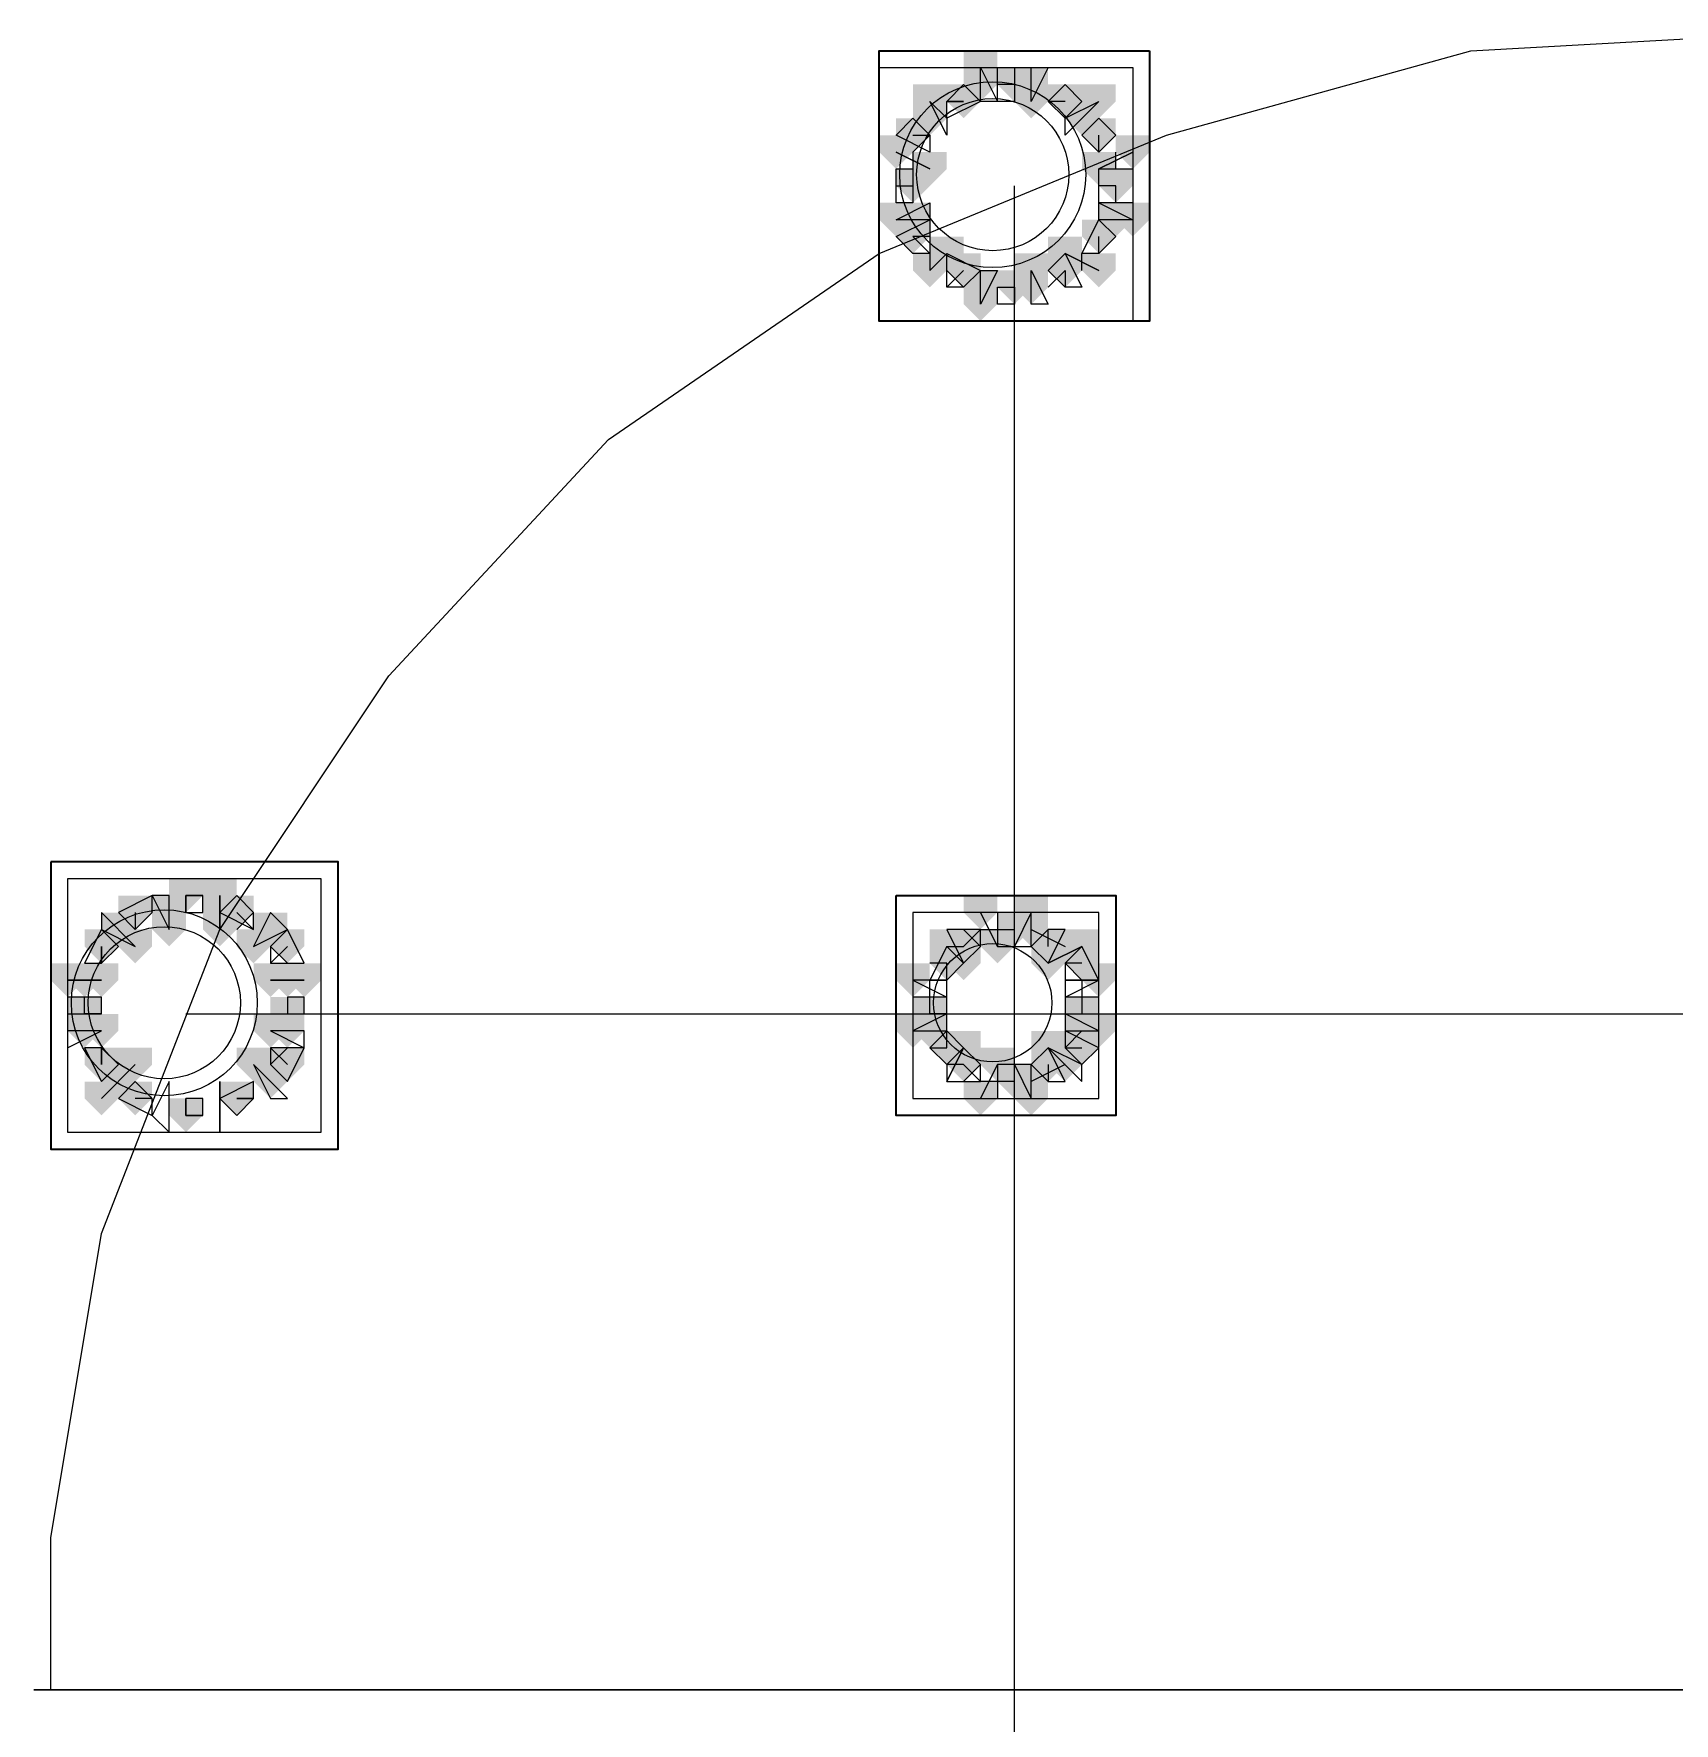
# Model space of a CAD drawing. Header units: millimetres. Extents: x 2315 to 4619, y 1334 to 1897.
# Drawn here: x 3452.01 to 3457.94, y 1554.59 to 1560.69 of the extents above; entities that cross this region are included whole.
import ezdxf

# ---------------------------------------------------------------- set-up
doc = ezdxf.new("R2010")
doc.units = ezdxf.units.MM
for name, color, linetype, true_color in [('PDF_10', 7, 'Continuous', 0x00b85c), ('PDF_AXIS', 7, 'Continuous', 0x00b85c), ('PDF_柱构件', 7, 'Continuous', 0x00b85c), ('PDF_转运站初步方案', 7, 'Continuous', 0x00b85c)]:
    doc.layers.add(name, color=color, linetype=linetype, true_color=true_color)
doc.layers.add('PDF_中心线层', color=1, linetype='Continuous')
doc.layers.add('PDF_粗实线层', color=7, linetype='Continuous')

msp = doc.modelspace()

# ---------------------------------------------------------------- hatches: boundary and pattern name
at = {"layer": 'PDF_10', "transparency": 33554559}
for points in [[(3455.552, 1560.5703), (3455.4909, 1560.5703), (3455.4909, 1560.5093), (3455.552, 1560.4482), (3455.6131, 1560.5093), (3455.6131, 1560.5703)], [(3455.552, 1560.5703), (3455.4909, 1560.5703), (3455.4909, 1560.5093), (3455.552, 1560.4482), (3455.6131, 1560.5093), (3455.6131, 1560.5703)], [(3455.552, 1560.5703), (3455.4909, 1560.5703), (3455.4909, 1560.5093), (3455.552, 1560.4482), (3455.6131, 1560.5093), (3455.6131, 1560.5703)], [(3455.3687, 1560.5093), (3455.3077, 1560.5093), (3455.3077, 1560.4482), (3455.3687, 1560.3871), (3455.4298, 1560.4482), (3455.4298, 1560.5093)], [(3455.3687, 1560.5093), (3455.3077, 1560.5093), (3455.3077, 1560.4482), (3455.3687, 1560.3871), (3455.4298, 1560.4482), (3455.4298, 1560.5093)], [(3455.7352, 1560.5093), (3455.6741, 1560.5093), (3455.6741, 1560.4482), (3455.7352, 1560.3871), (3455.7963, 1560.4482), (3455.7963, 1560.5093)], [(3455.7352, 1560.5093), (3455.6741, 1560.5093), (3455.6741, 1560.4482), (3455.7352, 1560.3871), (3455.7963, 1560.4482), (3455.7963, 1560.5093)], [(3455.7352, 1560.5093), (3455.6741, 1560.5093), (3455.6741, 1560.4482), (3455.7352, 1560.3871), (3455.7963, 1560.4482), (3455.7963, 1560.5093)], [(3455.1855, 1560.3871), (3455.1244, 1560.3871), (3455.1244, 1560.326), (3455.1855, 1560.2649), (3455.2466, 1560.326), (3455.2466, 1560.3871)], [(3455.1855, 1560.3871), (3455.1244, 1560.3871), (3455.1244, 1560.326), (3455.1855, 1560.2649), (3455.2466, 1560.326), (3455.2466, 1560.3871)], [(3455.8574, 1560.3871), (3455.7963, 1560.3871), (3455.7963, 1560.326), (3455.8574, 1560.2649), (3455.9185, 1560.326), (3455.9185, 1560.3871)], [(3455.8574, 1560.3871), (3455.7963, 1560.3871), (3455.7963, 1560.326), (3455.8574, 1560.2649), (3455.9185, 1560.326), (3455.9185, 1560.3871)], [(3455.8574, 1560.3871), (3455.7963, 1560.3871), (3455.7963, 1560.326), (3455.8574, 1560.2649), (3455.9185, 1560.326), (3455.9185, 1560.3871)], [(3455.1855, 1560.2039), (3455.1244, 1560.2039), (3455.1244, 1560.1428), (3455.1855, 1560.0817), (3455.2466, 1560.1428), (3455.2466, 1560.2039)], [(3455.1855, 1560.2039), (3455.1244, 1560.2039), (3455.1244, 1560.1428), (3455.1855, 1560.0817), (3455.2466, 1560.1428), (3455.2466, 1560.2039)], [(3455.9185, 1560.2039), (3455.8574, 1560.2039), (3455.8574, 1560.1428), (3455.9185, 1560.0817), (3455.9796, 1560.1428), (3455.9796, 1560.2039)], [(3455.9185, 1560.2039), (3455.8574, 1560.2039), (3455.8574, 1560.1428), (3455.9185, 1560.0817), (3455.9796, 1560.1428), (3455.9796, 1560.2039)], [(3455.1855, 1560.0206), (3455.1244, 1560.0206), (3455.1244, 1559.9595), (3455.1855, 1559.8985), (3455.2466, 1559.9595), (3455.2466, 1560.0206)], [(3455.1855, 1560.0206), (3455.1244, 1560.0206), (3455.1244, 1559.9595), (3455.1855, 1559.8985), (3455.2466, 1559.9595), (3455.2466, 1560.0206)], [(3455.8574, 1560.0206), (3455.7963, 1560.0206), (3455.7963, 1559.9595), (3455.8574, 1559.8985), (3455.9185, 1559.9595), (3455.9185, 1560.0206)], [(3455.8574, 1560.0206), (3455.7963, 1560.0206), (3455.7963, 1559.9595), (3455.8574, 1559.8985), (3455.9185, 1559.9595), (3455.9185, 1560.0206)], [(3455.8574, 1560.0206), (3455.7963, 1560.0206), (3455.7963, 1559.9595), (3455.8574, 1559.8985), (3455.9185, 1559.9595), (3455.9185, 1560.0206)], [(3455.3687, 1559.8985), (3455.3077, 1559.8985), (3455.3077, 1559.8374), (3455.3687, 1559.7763), (3455.4298, 1559.8374), (3455.4298, 1559.8985)], [(3455.3687, 1559.8985), (3455.3077, 1559.8985), (3455.3077, 1559.8374), (3455.3687, 1559.7763), (3455.4298, 1559.8374), (3455.4298, 1559.8985)], [(3455.7352, 1559.8985), (3455.6741, 1559.8985), (3455.6741, 1559.8374), (3455.7352, 1559.7763), (3455.7963, 1559.8374), (3455.7963, 1559.8985)], [(3455.7352, 1559.8985), (3455.6741, 1559.8985), (3455.6741, 1559.8374), (3455.7352, 1559.7763), (3455.7963, 1559.8374), (3455.7963, 1559.8985)], [(3455.552, 1559.8374), (3455.4909, 1559.8374), (3455.4909, 1559.7763), (3455.552, 1559.7152), (3455.6131, 1559.7763), (3455.6131, 1559.8374)], [(3455.552, 1559.8374), (3455.4909, 1559.8374), (3455.4909, 1559.7763), (3455.552, 1559.7152), (3455.6131, 1559.7763), (3455.6131, 1559.8374)], [(3452.559, 1557.6385), (3452.4979, 1557.6385), (3452.4979, 1557.5774), (3452.559, 1557.5163), (3452.6201, 1557.5774), (3452.6201, 1557.6385)], [(3452.559, 1557.6385), (3452.4979, 1557.6385), (3452.4979, 1557.5774), (3452.559, 1557.5163), (3452.6201, 1557.5774), (3452.6201, 1557.6385)], [(3452.3758, 1557.5774), (3452.3147, 1557.5774), (3452.3147, 1557.5163), (3452.3758, 1557.4552), (3452.4368, 1557.5163), (3452.4368, 1557.5774)], [(3452.3758, 1557.5774), (3452.3147, 1557.5774), (3452.3147, 1557.5163), (3452.3758, 1557.4552), (3452.4368, 1557.5163), (3452.4368, 1557.5774)], [(3452.7423, 1557.5774), (3452.6812, 1557.5774), (3452.6812, 1557.5163), (3452.7423, 1557.4552), (3452.8033, 1557.5163), (3452.8033, 1557.5774)], [(3452.7423, 1557.5774), (3452.6812, 1557.5774), (3452.6812, 1557.5163), (3452.7423, 1557.4552), (3452.8033, 1557.5163), (3452.8033, 1557.5774)], [(3455.552, 1557.5163), (3455.4909, 1557.5163), (3455.4909, 1557.4552), (3455.552, 1557.3941), (3455.6131, 1557.4552), (3455.6131, 1557.5163)], [(3455.552, 1557.5163), (3455.4909, 1557.5163), (3455.4909, 1557.4552), (3455.552, 1557.3941), (3455.6131, 1557.4552), (3455.6131, 1557.5163)], [(3455.552, 1557.5163), (3455.4909, 1557.5163), (3455.4909, 1557.4552), (3455.552, 1557.3941), (3455.6131, 1557.4552), (3455.6131, 1557.5163)], [(3452.2536, 1557.4552), (3452.1925, 1557.4552), (3452.1925, 1557.3941), (3452.2536, 1557.333), (3452.3147, 1557.3941), (3452.3147, 1557.4552)], [(3452.2536, 1557.4552), (3452.1925, 1557.4552), (3452.1925, 1557.3941), (3452.2536, 1557.333), (3452.3147, 1557.3941), (3452.3147, 1557.4552)], [(3452.9255, 1557.4552), (3452.8644, 1557.4552), (3452.8644, 1557.3941), (3452.9255, 1557.333), (3452.9866, 1557.3941), (3452.9866, 1557.4552)], [(3452.9255, 1557.4552), (3452.8644, 1557.4552), (3452.8644, 1557.3941), (3452.9255, 1557.333), (3452.9866, 1557.3941), (3452.9866, 1557.4552)], [(3455.3687, 1557.4552), (3455.3077, 1557.4552), (3455.3077, 1557.3941), (3455.3687, 1557.333), (3455.4298, 1557.3941), (3455.4298, 1557.4552)], [(3455.3687, 1557.4552), (3455.3077, 1557.4552), (3455.3077, 1557.3941), (3455.3687, 1557.333), (3455.4298, 1557.3941), (3455.4298, 1557.4552)], [(3455.6741, 1557.4552), (3455.6131, 1557.4552), (3455.6131, 1557.3941), (3455.6741, 1557.333), (3455.7352, 1557.3941), (3455.7352, 1557.4552)], [(3455.6741, 1557.4552), (3455.6131, 1557.4552), (3455.6131, 1557.3941), (3455.6741, 1557.333), (3455.7352, 1557.3941), (3455.7352, 1557.4552)], [(3455.3077, 1557.3941), (3455.2466, 1557.3941), (3455.2466, 1557.333), (3455.3077, 1557.272), (3455.3687, 1557.333), (3455.3687, 1557.3941)], [(3455.3077, 1557.3941), (3455.2466, 1557.3941), (3455.2466, 1557.333), (3455.3077, 1557.272), (3455.3687, 1557.333), (3455.3687, 1557.3941)], [(3455.7963, 1557.3941), (3455.7352, 1557.3941), (3455.7352, 1557.333), (3455.7963, 1557.272), (3455.8574, 1557.333), (3455.8574, 1557.3941)], [(3455.7963, 1557.3941), (3455.7352, 1557.3941), (3455.7352, 1557.333), (3455.7963, 1557.272), (3455.8574, 1557.333), (3455.8574, 1557.3941)], [(3452.1925, 1557.2109), (3452.1314, 1557.2109), (3452.1314, 1557.1498), (3452.1925, 1557.0887), (3452.2536, 1557.1498), (3452.2536, 1557.2109)], [(3452.1925, 1557.2109), (3452.1314, 1557.2109), (3452.1314, 1557.1498), (3452.1925, 1557.0887), (3452.2536, 1557.1498), (3452.2536, 1557.2109)], [(3452.9255, 1557.2109), (3452.8644, 1557.2109), (3452.8644, 1557.1498), (3452.9255, 1557.0887), (3452.9866, 1557.1498), (3452.9866, 1557.2109)], [(3452.9255, 1557.2109), (3452.8644, 1557.2109), (3452.8644, 1557.1498), (3452.9255, 1557.0887), (3452.9866, 1557.1498), (3452.9866, 1557.2109)], [(3455.2466, 1557.2109), (3455.1855, 1557.2109), (3455.1855, 1557.1498), (3455.2466, 1557.0887), (3455.3077, 1557.1498), (3455.3077, 1557.2109)], [(3455.2466, 1557.2109), (3455.1855, 1557.2109), (3455.1855, 1557.1498), (3455.2466, 1557.0887), (3455.3077, 1557.1498), (3455.3077, 1557.2109)], [(3455.7963, 1557.2109), (3455.7352, 1557.2109), (3455.7352, 1557.1498), (3455.7963, 1557.0887), (3455.8574, 1557.1498), (3455.8574, 1557.2109)], [(3455.7963, 1557.2109), (3455.7352, 1557.2109), (3455.7352, 1557.1498), (3455.7963, 1557.0887), (3455.8574, 1557.1498), (3455.8574, 1557.2109)], [(3455.3077, 1557.0887), (3455.2466, 1557.0887), (3455.2466, 1557.0276), (3455.3077, 1556.9666), (3455.3687, 1557.0276), (3455.3687, 1557.0887)], [(3455.3077, 1557.0887), (3455.2466, 1557.0887), (3455.2466, 1557.0276), (3455.3077, 1556.9666), (3455.3687, 1557.0276), (3455.3687, 1557.0887)], [(3455.7963, 1557.0887), (3455.7352, 1557.0887), (3455.7352, 1557.0276), (3455.7963, 1556.9666), (3455.8574, 1557.0276), (3455.8574, 1557.0887)], [(3455.7963, 1557.0887), (3455.7352, 1557.0887), (3455.7352, 1557.0276), (3455.7963, 1556.9666), (3455.8574, 1557.0276), (3455.8574, 1557.0887)], [(3452.2536, 1557.0276), (3452.1925, 1557.0276), (3452.1925, 1556.9666), (3452.2536, 1556.9055), (3452.3147, 1556.9666), (3452.3147, 1557.0276)], [(3452.2536, 1557.0276), (3452.1925, 1557.0276), (3452.1925, 1556.9666), (3452.2536, 1556.9055), (3452.3147, 1556.9666), (3452.3147, 1557.0276)], [(3452.9255, 1557.0276), (3452.8644, 1557.0276), (3452.8644, 1556.9666), (3452.9255, 1556.9055), (3452.9866, 1556.9666), (3452.9866, 1557.0276)], [(3452.9255, 1557.0276), (3452.8644, 1557.0276), (3452.8644, 1556.9666), (3452.9255, 1556.9055), (3452.9866, 1556.9666), (3452.9866, 1557.0276)], [(3455.3687, 1557.0276), (3455.3077, 1557.0276), (3455.3077, 1556.9666), (3455.3687, 1556.9055), (3455.4298, 1556.9666), (3455.4298, 1557.0276)], [(3455.3687, 1557.0276), (3455.3077, 1557.0276), (3455.3077, 1556.9666), (3455.3687, 1556.9055), (3455.4298, 1556.9666), (3455.4298, 1557.0276)], [(3455.6741, 1557.0276), (3455.6131, 1557.0276), (3455.6131, 1556.9666), (3455.6741, 1556.9055), (3455.7352, 1556.9666), (3455.7352, 1557.0276)], [(3455.6741, 1557.0276), (3455.6131, 1557.0276), (3455.6131, 1556.9666), (3455.6741, 1556.9055), (3455.7352, 1556.9666), (3455.7352, 1557.0276)], [(3455.552, 1556.9666), (3455.4909, 1556.9666), (3455.4909, 1556.9055), (3455.552, 1556.8444), (3455.6131, 1556.9055), (3455.6131, 1556.9666)], [(3455.552, 1556.9666), (3455.4909, 1556.9666), (3455.4909, 1556.9055), (3455.552, 1556.8444), (3455.6131, 1556.9055), (3455.6131, 1556.9666)], [(3455.552, 1556.9666), (3455.4909, 1556.9666), (3455.4909, 1556.9055), (3455.552, 1556.8444), (3455.6131, 1556.9055), (3455.6131, 1556.9666)], [(3452.3758, 1556.9055), (3452.3147, 1556.9055), (3452.3147, 1556.8444), (3452.3758, 1556.7833), (3452.4368, 1556.8444), (3452.4368, 1556.9055)], [(3452.3758, 1556.9055), (3452.3147, 1556.9055), (3452.3147, 1556.8444), (3452.3758, 1556.7833), (3452.4368, 1556.8444), (3452.4368, 1556.9055)], [(3452.3758, 1556.9055), (3452.3147, 1556.9055), (3452.3147, 1556.8444), (3452.3758, 1556.7833), (3452.4368, 1556.8444), (3452.4368, 1556.9055)], [(3452.7423, 1556.9055), (3452.6812, 1556.9055), (3452.6812, 1556.8444), (3452.7423, 1556.7833), (3452.8033, 1556.8444), (3452.8033, 1556.9055)], [(3452.7423, 1556.9055), (3452.6812, 1556.9055), (3452.6812, 1556.8444), (3452.7423, 1556.7833), (3452.8033, 1556.8444), (3452.8033, 1556.9055)], [(3452.559, 1556.8444), (3452.4979, 1556.8444), (3452.4979, 1556.7833), (3452.559, 1556.7222), (3452.6201, 1556.7833), (3452.6201, 1556.8444)], [(3452.559, 1556.8444), (3452.4979, 1556.8444), (3452.4979, 1556.7833), (3452.559, 1556.7222), (3452.6201, 1556.7833), (3452.6201, 1556.8444)]]:
    msp.add_hatch(color=256, dxfattribs=at).paths.add_polyline_path(points)
at = {"layer": 'PDF_柱构件', "transparency": 33554559}
for points in [[(3455.4298, 1560.6314), (3455.3687, 1560.6314), (3455.3687, 1560.5703), (3455.4298, 1560.5093), (3455.4909, 1560.5703), (3455.4909, 1560.6314)], [(3455.4298, 1560.5703), (3455.3687, 1560.5703), (3455.3687, 1560.5093), (3455.4298, 1560.4482), (3455.4909, 1560.5093), (3455.4909, 1560.5703)], [(3455.6131, 1560.5703), (3455.552, 1560.5703), (3455.552, 1560.5093), (3455.6131, 1560.4482), (3455.6741, 1560.5093), (3455.6741, 1560.5703)], [(3455.2466, 1560.5093), (3455.1855, 1560.5093), (3455.1855, 1560.4482), (3455.2466, 1560.3871), (3455.3077, 1560.4482), (3455.3077, 1560.5093)], [(3455.6131, 1560.5093), (3455.552, 1560.5093), (3455.552, 1560.4482), (3455.6131, 1560.3871), (3455.6741, 1560.4482), (3455.6741, 1560.5093)], [(3455.8574, 1560.5093), (3455.7963, 1560.5093), (3455.7963, 1560.4482), (3455.8574, 1560.3871), (3455.9185, 1560.4482), (3455.9185, 1560.5093)], [(3455.2466, 1560.4482), (3455.1855, 1560.4482), (3455.1855, 1560.3871), (3455.2466, 1560.326), (3455.3077, 1560.3871), (3455.3077, 1560.4482)], [(3455.7963, 1560.4482), (3455.7352, 1560.4482), (3455.7352, 1560.3871), (3455.7963, 1560.326), (3455.8574, 1560.3871), (3455.8574, 1560.4482)], [(3455.1244, 1560.326), (3455.0633, 1560.326), (3455.0633, 1560.2649), (3455.1244, 1560.2039), (3455.1855, 1560.2649), (3455.1855, 1560.326)], [(3455.9796, 1560.326), (3455.9185, 1560.326), (3455.9185, 1560.2649), (3455.9796, 1560.2039), (3456.0406, 1560.2649), (3456.0406, 1560.326)], [(3455.2466, 1560.2649), (3455.1855, 1560.2649), (3455.1855, 1560.2039), (3455.2466, 1560.1428), (3455.3077, 1560.2039), (3455.3077, 1560.2649)], [(3455.8574, 1560.2649), (3455.7963, 1560.2649), (3455.7963, 1560.2039), (3455.8574, 1560.1428), (3455.9185, 1560.2039), (3455.9185, 1560.2649)], [(3455.1244, 1560.0817), (3455.0633, 1560.0817), (3455.0633, 1560.0206), (3455.1244, 1559.9595), (3455.1855, 1560.0206), (3455.1855, 1560.0817)], [(3455.1855, 1560.0817), (3455.1244, 1560.0817), (3455.1244, 1560.0206), (3455.1855, 1559.9595), (3455.2466, 1560.0206), (3455.2466, 1560.0817)], [(3455.9185, 1560.0817), (3455.8574, 1560.0817), (3455.8574, 1560.0206), (3455.9185, 1559.9595), (3455.9796, 1560.0206), (3455.9796, 1560.0817)], [(3455.9796, 1560.0817), (3455.9185, 1560.0817), (3455.9185, 1560.0206), (3455.9796, 1559.9595), (3456.0406, 1560.0206), (3456.0406, 1560.0817)], [(3455.3077, 1559.9595), (3455.2466, 1559.9595), (3455.2466, 1559.8985), (3455.3077, 1559.8374), (3455.3687, 1559.8985), (3455.3687, 1559.9595)], [(3455.7352, 1559.9595), (3455.6741, 1559.9595), (3455.6741, 1559.8985), (3455.7352, 1559.8374), (3455.7963, 1559.8985), (3455.7963, 1559.9595)], [(3455.2466, 1559.8985), (3455.1855, 1559.8985), (3455.1855, 1559.8374), (3455.2466, 1559.7763), (3455.3077, 1559.8374), (3455.3077, 1559.8985)], [(3455.6131, 1559.8985), (3455.552, 1559.8985), (3455.552, 1559.8374), (3455.6131, 1559.7763), (3455.6741, 1559.8374), (3455.6741, 1559.8985)], [(3455.8574, 1559.8985), (3455.7963, 1559.8985), (3455.7963, 1559.8374), (3455.8574, 1559.7763), (3455.9185, 1559.8374), (3455.9185, 1559.8985)], [(3455.4298, 1559.8374), (3455.3687, 1559.8374), (3455.3687, 1559.7763), (3455.4298, 1559.7152), (3455.4909, 1559.7763), (3455.4909, 1559.8374)], [(3455.6131, 1559.8374), (3455.552, 1559.8374), (3455.552, 1559.7763), (3455.6131, 1559.7152), (3455.6741, 1559.7763), (3455.6741, 1559.8374)], [(3455.4298, 1559.7763), (3455.3687, 1559.7763), (3455.3687, 1559.7152), (3455.4298, 1559.6541), (3455.4909, 1559.7152), (3455.4909, 1559.7763)], [(3452.6812, 1557.6385), (3452.6201, 1557.6385), (3452.6201, 1557.5774), (3452.6812, 1557.5163), (3452.7423, 1557.5774), (3452.7423, 1557.6385)], [(3452.4979, 1557.5774), (3452.4368, 1557.5774), (3452.4368, 1557.5163), (3452.4979, 1557.4552), (3452.559, 1557.5163), (3452.559, 1557.5774)], [(3452.6812, 1557.5774), (3452.6201, 1557.5774), (3452.6201, 1557.5163), (3452.6812, 1557.4552), (3452.7423, 1557.5163), (3452.7423, 1557.5774)], [(3455.4298, 1557.5774), (3455.3687, 1557.5774), (3455.3687, 1557.5163), (3455.4298, 1557.4552), (3455.4909, 1557.5163), (3455.4909, 1557.5774)], [(3455.6131, 1557.5774), (3455.552, 1557.5774), (3455.552, 1557.5163), (3455.6131, 1557.4552), (3455.6741, 1557.5163), (3455.6741, 1557.5774)], [(3452.3147, 1557.5163), (3452.2536, 1557.5163), (3452.2536, 1557.4552), (3452.3147, 1557.3941), (3452.3758, 1557.4552), (3452.3758, 1557.5163)], [(3452.4979, 1557.5163), (3452.4368, 1557.5163), (3452.4368, 1557.4552), (3452.4979, 1557.3941), (3452.559, 1557.4552), (3452.559, 1557.5163)], [(3452.6812, 1557.5163), (3452.6201, 1557.5163), (3452.6201, 1557.4552), (3452.6812, 1557.3941), (3452.7423, 1557.4552), (3452.7423, 1557.5163)], [(3452.8644, 1557.5163), (3452.8033, 1557.5163), (3452.8033, 1557.4552), (3452.8644, 1557.3941), (3452.9255, 1557.4552), (3452.9255, 1557.5163)], [(3455.6131, 1557.5163), (3455.552, 1557.5163), (3455.552, 1557.4552), (3455.6131, 1557.3941), (3455.6741, 1557.4552), (3455.6741, 1557.5163)], [(3452.3758, 1557.4552), (3452.3147, 1557.4552), (3452.3147, 1557.3941), (3452.3758, 1557.333), (3452.4368, 1557.3941), (3452.4368, 1557.4552)], [(3452.8033, 1557.4552), (3452.7423, 1557.4552), (3452.7423, 1557.3941), (3452.8033, 1557.333), (3452.8644, 1557.3941), (3452.8644, 1557.4552)], [(3455.3077, 1557.4552), (3455.2466, 1557.4552), (3455.2466, 1557.3941), (3455.3077, 1557.333), (3455.3687, 1557.3941), (3455.3687, 1557.4552)], [(3455.4909, 1557.4552), (3455.4298, 1557.4552), (3455.4298, 1557.3941), (3455.4909, 1557.333), (3455.552, 1557.3941), (3455.552, 1557.4552)], [(3455.7352, 1557.4552), (3455.6741, 1557.4552), (3455.6741, 1557.3941), (3455.7352, 1557.333), (3455.7963, 1557.3941), (3455.7963, 1557.4552)], [(3455.7963, 1557.4552), (3455.7352, 1557.4552), (3455.7352, 1557.3941), (3455.7963, 1557.333), (3455.8574, 1557.3941), (3455.8574, 1557.4552)], [(3455.3687, 1557.3941), (3455.3077, 1557.3941), (3455.3077, 1557.333), (3455.3687, 1557.272), (3455.4298, 1557.333), (3455.4298, 1557.3941)], [(3455.6741, 1557.3941), (3455.6131, 1557.3941), (3455.6131, 1557.333), (3455.6741, 1557.272), (3455.7352, 1557.333), (3455.7352, 1557.3941)], [(3452.1314, 1557.333), (3452.0704, 1557.333), (3452.0704, 1557.272), (3452.1314, 1557.2109), (3452.1925, 1557.272), (3452.1925, 1557.333)], [(3452.1925, 1557.333), (3452.1314, 1557.333), (3452.1314, 1557.272), (3452.1925, 1557.2109), (3452.2536, 1557.272), (3452.2536, 1557.333)], [(3452.2536, 1557.333), (3452.1925, 1557.333), (3452.1925, 1557.272), (3452.2536, 1557.2109), (3452.3147, 1557.272), (3452.3147, 1557.333)], [(3452.8644, 1557.333), (3452.8033, 1557.333), (3452.8033, 1557.272), (3452.8644, 1557.2109), (3452.9255, 1557.272), (3452.9255, 1557.333)], [(3452.9255, 1557.333), (3452.8644, 1557.333), (3452.8644, 1557.272), (3452.9255, 1557.2109), (3452.9866, 1557.272), (3452.9866, 1557.333)], [(3452.9866, 1557.333), (3452.9255, 1557.333), (3452.9255, 1557.272), (3452.9866, 1557.2109), (3453.0477, 1557.272), (3453.0477, 1557.333)], [(3455.1855, 1557.333), (3455.1244, 1557.333), (3455.1244, 1557.272), (3455.1855, 1557.2109), (3455.2466, 1557.272), (3455.2466, 1557.333)], [(3455.8574, 1557.333), (3455.7963, 1557.333), (3455.7963, 1557.272), (3455.8574, 1557.2109), (3455.9185, 1557.272), (3455.9185, 1557.333)], [(3452.1925, 1557.1498), (3452.1314, 1557.1498), (3452.1314, 1557.0887), (3452.1925, 1557.0276), (3452.2536, 1557.0887), (3452.2536, 1557.1498)], [(3452.2536, 1557.1498), (3452.1925, 1557.1498), (3452.1925, 1557.0887), (3452.2536, 1557.0276), (3452.3147, 1557.0887), (3452.3147, 1557.1498)], [(3452.8644, 1557.1498), (3452.8033, 1557.1498), (3452.8033, 1557.0887), (3452.8644, 1557.0276), (3452.9255, 1557.0887), (3452.9255, 1557.1498)], [(3452.9255, 1557.1498), (3452.8644, 1557.1498), (3452.8644, 1557.0887), (3452.9255, 1557.0276), (3452.9866, 1557.0887), (3452.9866, 1557.1498)], [(3455.1855, 1557.1498), (3455.1244, 1557.1498), (3455.1244, 1557.0887), (3455.1855, 1557.0276), (3455.2466, 1557.0887), (3455.2466, 1557.1498)], [(3455.2466, 1557.1498), (3455.1855, 1557.1498), (3455.1855, 1557.0887), (3455.2466, 1557.0276), (3455.3077, 1557.0887), (3455.3077, 1557.1498)], [(3455.7963, 1557.1498), (3455.7352, 1557.1498), (3455.7352, 1557.0887), (3455.7963, 1557.0276), (3455.8574, 1557.0887), (3455.8574, 1557.1498)], [(3455.8574, 1557.1498), (3455.7963, 1557.1498), (3455.7963, 1557.0887), (3455.8574, 1557.0276), (3455.9185, 1557.0887), (3455.9185, 1557.1498)], [(3455.3687, 1557.0887), (3455.3077, 1557.0887), (3455.3077, 1557.0276), (3455.3687, 1556.9666), (3455.4298, 1557.0276), (3455.4298, 1557.0887)], [(3455.6741, 1557.0887), (3455.6131, 1557.0887), (3455.6131, 1557.0276), (3455.6741, 1556.9666), (3455.7352, 1557.0276), (3455.7352, 1557.0887)], [(3452.3758, 1557.0276), (3452.3147, 1557.0276), (3452.3147, 1556.9666), (3452.3758, 1556.9055), (3452.4368, 1556.9666), (3452.4368, 1557.0276)], [(3452.8033, 1557.0276), (3452.7423, 1557.0276), (3452.7423, 1556.9666), (3452.8033, 1556.9055), (3452.8644, 1556.9666), (3452.8644, 1557.0276)], [(3455.4909, 1557.0276), (3455.4298, 1557.0276), (3455.4298, 1556.9666), (3455.4909, 1556.9055), (3455.552, 1556.9666), (3455.552, 1557.0276)], [(3455.7352, 1557.0276), (3455.6741, 1557.0276), (3455.6741, 1556.9666), (3455.7352, 1556.9055), (3455.7963, 1556.9666), (3455.7963, 1557.0276)], [(3452.3147, 1556.9666), (3452.2536, 1556.9666), (3452.2536, 1556.9055), (3452.3147, 1556.8444), (3452.3758, 1556.9055), (3452.3758, 1556.9666)], [(3452.8644, 1556.9666), (3452.8033, 1556.9666), (3452.8033, 1556.9055), (3452.8644, 1556.8444), (3452.9255, 1556.9055), (3452.9255, 1556.9666)], [(3455.6131, 1556.9666), (3455.552, 1556.9666), (3455.552, 1556.9055), (3455.6131, 1556.8444), (3455.6741, 1556.9055), (3455.6741, 1556.9666)], [(3452.2536, 1556.9055), (3452.1925, 1556.9055), (3452.1925, 1556.8444), (3452.2536, 1556.7833), (3452.3147, 1556.8444), (3452.3147, 1556.9055)], [(3455.4298, 1556.9055), (3455.3687, 1556.9055), (3455.3687, 1556.8444), (3455.4298, 1556.7833), (3455.4909, 1556.8444), (3455.4909, 1556.9055)], [(3455.6131, 1556.9055), (3455.552, 1556.9055), (3455.552, 1556.8444), (3455.6131, 1556.7833), (3455.6741, 1556.8444), (3455.6741, 1556.9055)]]:
    msp.add_hatch(color=256, dxfattribs=at).paths.add_polyline_path(points)
at = {"layer": 'PDF_转运站初步方案', "transparency": 33554559}
for points in [[(3455.552, 1560.5703), (3455.4909, 1560.5703), (3455.4909, 1560.5093), (3455.552, 1560.4482), (3455.6131, 1560.5093), (3455.6131, 1560.5703)], [(3455.552, 1560.5703), (3455.4909, 1560.5703), (3455.4909, 1560.5093), (3455.552, 1560.4482), (3455.6131, 1560.5093), (3455.6131, 1560.5703)], [(3455.3687, 1560.5093), (3455.3077, 1560.5093), (3455.3077, 1560.4482), (3455.3687, 1560.3871), (3455.4298, 1560.4482), (3455.4298, 1560.5093)], [(3455.3687, 1560.5093), (3455.3077, 1560.5093), (3455.3077, 1560.4482), (3455.3687, 1560.3871), (3455.4298, 1560.4482), (3455.4298, 1560.5093)], [(3455.7352, 1560.5093), (3455.6741, 1560.5093), (3455.6741, 1560.4482), (3455.7352, 1560.3871), (3455.7963, 1560.4482), (3455.7963, 1560.5093)], [(3455.7352, 1560.5093), (3455.6741, 1560.5093), (3455.6741, 1560.4482), (3455.7352, 1560.3871), (3455.7963, 1560.4482), (3455.7963, 1560.5093)], [(3455.1855, 1560.3871), (3455.1244, 1560.3871), (3455.1244, 1560.326), (3455.1855, 1560.2649), (3455.2466, 1560.326), (3455.2466, 1560.3871)], [(3455.1855, 1560.3871), (3455.1244, 1560.3871), (3455.1244, 1560.326), (3455.1855, 1560.2649), (3455.2466, 1560.326), (3455.2466, 1560.3871)], [(3455.8574, 1560.3871), (3455.7963, 1560.3871), (3455.7963, 1560.326), (3455.8574, 1560.2649), (3455.9185, 1560.326), (3455.9185, 1560.3871)], [(3455.8574, 1560.3871), (3455.7963, 1560.3871), (3455.7963, 1560.326), (3455.8574, 1560.2649), (3455.9185, 1560.326), (3455.9185, 1560.3871)], [(3455.1855, 1560.2039), (3455.1244, 1560.2039), (3455.1244, 1560.1428), (3455.1855, 1560.0817), (3455.2466, 1560.1428), (3455.2466, 1560.2039)], [(3455.1855, 1560.2039), (3455.1244, 1560.2039), (3455.1244, 1560.1428), (3455.1855, 1560.0817), (3455.2466, 1560.1428), (3455.2466, 1560.2039)], [(3455.9185, 1560.2039), (3455.8574, 1560.2039), (3455.8574, 1560.1428), (3455.9185, 1560.0817), (3455.9796, 1560.1428), (3455.9796, 1560.2039)], [(3455.9185, 1560.2039), (3455.8574, 1560.2039), (3455.8574, 1560.1428), (3455.9185, 1560.0817), (3455.9796, 1560.1428), (3455.9796, 1560.2039)], [(3455.1855, 1560.0206), (3455.1244, 1560.0206), (3455.1244, 1559.9595), (3455.1855, 1559.8985), (3455.2466, 1559.9595), (3455.2466, 1560.0206)], [(3455.1855, 1560.0206), (3455.1244, 1560.0206), (3455.1244, 1559.9595), (3455.1855, 1559.8985), (3455.2466, 1559.9595), (3455.2466, 1560.0206)], [(3455.8574, 1560.0206), (3455.7963, 1560.0206), (3455.7963, 1559.9595), (3455.8574, 1559.8985), (3455.9185, 1559.9595), (3455.9185, 1560.0206)], [(3455.8574, 1560.0206), (3455.7963, 1560.0206), (3455.7963, 1559.9595), (3455.8574, 1559.8985), (3455.9185, 1559.9595), (3455.9185, 1560.0206)], [(3455.3687, 1559.8985), (3455.3077, 1559.8985), (3455.3077, 1559.8374), (3455.3687, 1559.7763), (3455.4298, 1559.8374), (3455.4298, 1559.8985)], [(3455.3687, 1559.8985), (3455.3077, 1559.8985), (3455.3077, 1559.8374), (3455.3687, 1559.7763), (3455.4298, 1559.8374), (3455.4298, 1559.8985)], [(3455.7352, 1559.8985), (3455.6741, 1559.8985), (3455.6741, 1559.8374), (3455.7352, 1559.7763), (3455.7963, 1559.8374), (3455.7963, 1559.8985)], [(3455.7352, 1559.8985), (3455.6741, 1559.8985), (3455.6741, 1559.8374), (3455.7352, 1559.7763), (3455.7963, 1559.8374), (3455.7963, 1559.8985)], [(3455.552, 1559.8374), (3455.4909, 1559.8374), (3455.4909, 1559.7763), (3455.552, 1559.7152), (3455.6131, 1559.7763), (3455.6131, 1559.8374)], [(3455.552, 1559.8374), (3455.4909, 1559.8374), (3455.4909, 1559.7763), (3455.552, 1559.7152), (3455.6131, 1559.7763), (3455.6131, 1559.8374)], [(3452.559, 1557.6385), (3452.4979, 1557.6385), (3452.4979, 1557.5774), (3452.559, 1557.5163), (3452.6201, 1557.5774), (3452.6201, 1557.6385)], [(3452.559, 1557.6385), (3452.4979, 1557.6385), (3452.4979, 1557.5774), (3452.559, 1557.5163), (3452.6201, 1557.5774), (3452.6201, 1557.6385)], [(3452.3758, 1557.5774), (3452.3147, 1557.5774), (3452.3147, 1557.5163), (3452.3758, 1557.4552), (3452.4368, 1557.5163), (3452.4368, 1557.5774)], [(3452.3758, 1557.5774), (3452.3147, 1557.5774), (3452.3147, 1557.5163), (3452.3758, 1557.4552), (3452.4368, 1557.5163), (3452.4368, 1557.5774)], [(3452.7423, 1557.5774), (3452.6812, 1557.5774), (3452.6812, 1557.5163), (3452.7423, 1557.4552), (3452.8033, 1557.5163), (3452.8033, 1557.5774)], [(3452.7423, 1557.5774), (3452.6812, 1557.5774), (3452.6812, 1557.5163), (3452.7423, 1557.4552), (3452.8033, 1557.5163), (3452.8033, 1557.5774)], [(3455.552, 1557.5163), (3455.4909, 1557.5163), (3455.4909, 1557.4552), (3455.552, 1557.3941), (3455.6131, 1557.4552), (3455.6131, 1557.5163)], [(3455.552, 1557.5163), (3455.4909, 1557.5163), (3455.4909, 1557.4552), (3455.552, 1557.3941), (3455.6131, 1557.4552), (3455.6131, 1557.5163)], [(3452.2536, 1557.4552), (3452.1925, 1557.4552), (3452.1925, 1557.3941), (3452.2536, 1557.333), (3452.3147, 1557.3941), (3452.3147, 1557.4552)], [(3452.2536, 1557.4552), (3452.1925, 1557.4552), (3452.1925, 1557.3941), (3452.2536, 1557.333), (3452.3147, 1557.3941), (3452.3147, 1557.4552)], [(3452.9255, 1557.4552), (3452.8644, 1557.4552), (3452.8644, 1557.3941), (3452.9255, 1557.333), (3452.9866, 1557.3941), (3452.9866, 1557.4552)], [(3452.9255, 1557.4552), (3452.8644, 1557.4552), (3452.8644, 1557.3941), (3452.9255, 1557.333), (3452.9866, 1557.3941), (3452.9866, 1557.4552)], [(3455.3687, 1557.4552), (3455.3077, 1557.4552), (3455.3077, 1557.3941), (3455.3687, 1557.333), (3455.4298, 1557.3941), (3455.4298, 1557.4552)], [(3455.3687, 1557.4552), (3455.3077, 1557.4552), (3455.3077, 1557.3941), (3455.3687, 1557.333), (3455.4298, 1557.3941), (3455.4298, 1557.4552)], [(3455.6741, 1557.4552), (3455.6131, 1557.4552), (3455.6131, 1557.3941), (3455.6741, 1557.333), (3455.7352, 1557.3941), (3455.7352, 1557.4552)], [(3455.6741, 1557.4552), (3455.6131, 1557.4552), (3455.6131, 1557.3941), (3455.6741, 1557.333), (3455.7352, 1557.3941), (3455.7352, 1557.4552)], [(3455.3077, 1557.3941), (3455.2466, 1557.3941), (3455.2466, 1557.333), (3455.3077, 1557.272), (3455.3687, 1557.333), (3455.3687, 1557.3941)], [(3455.3077, 1557.3941), (3455.2466, 1557.3941), (3455.2466, 1557.333), (3455.3077, 1557.272), (3455.3687, 1557.333), (3455.3687, 1557.3941)], [(3455.7963, 1557.3941), (3455.7352, 1557.3941), (3455.7352, 1557.333), (3455.7963, 1557.272), (3455.8574, 1557.333), (3455.8574, 1557.3941)], [(3455.7963, 1557.3941), (3455.7352, 1557.3941), (3455.7352, 1557.333), (3455.7963, 1557.272), (3455.8574, 1557.333), (3455.8574, 1557.3941)], [(3452.1925, 1557.2109), (3452.1314, 1557.2109), (3452.1314, 1557.1498), (3452.1925, 1557.0887), (3452.2536, 1557.1498), (3452.2536, 1557.2109)], [(3452.1925, 1557.2109), (3452.1314, 1557.2109), (3452.1314, 1557.1498), (3452.1925, 1557.0887), (3452.2536, 1557.1498), (3452.2536, 1557.2109)], [(3452.9255, 1557.2109), (3452.8644, 1557.2109), (3452.8644, 1557.1498), (3452.9255, 1557.0887), (3452.9866, 1557.1498), (3452.9866, 1557.2109)], [(3452.9255, 1557.2109), (3452.8644, 1557.2109), (3452.8644, 1557.1498), (3452.9255, 1557.0887), (3452.9866, 1557.1498), (3452.9866, 1557.2109)], [(3455.2466, 1557.2109), (3455.1855, 1557.2109), (3455.1855, 1557.1498), (3455.2466, 1557.0887), (3455.3077, 1557.1498), (3455.3077, 1557.2109)], [(3455.2466, 1557.2109), (3455.1855, 1557.2109), (3455.1855, 1557.1498), (3455.2466, 1557.0887), (3455.3077, 1557.1498), (3455.3077, 1557.2109)], [(3455.7963, 1557.2109), (3455.7352, 1557.2109), (3455.7352, 1557.1498), (3455.7963, 1557.0887), (3455.8574, 1557.1498), (3455.8574, 1557.2109)], [(3455.7963, 1557.2109), (3455.7352, 1557.2109), (3455.7352, 1557.1498), (3455.7963, 1557.0887), (3455.8574, 1557.1498), (3455.8574, 1557.2109)], [(3455.3077, 1557.0887), (3455.2466, 1557.0887), (3455.2466, 1557.0276), (3455.3077, 1556.9666), (3455.3687, 1557.0276), (3455.3687, 1557.0887)], [(3455.3077, 1557.0887), (3455.2466, 1557.0887), (3455.2466, 1557.0276), (3455.3077, 1556.9666), (3455.3687, 1557.0276), (3455.3687, 1557.0887)], [(3455.7963, 1557.0887), (3455.7352, 1557.0887), (3455.7352, 1557.0276), (3455.7963, 1556.9666), (3455.8574, 1557.0276), (3455.8574, 1557.0887)], [(3455.7963, 1557.0887), (3455.7352, 1557.0887), (3455.7352, 1557.0276), (3455.7963, 1556.9666), (3455.8574, 1557.0276), (3455.8574, 1557.0887)], [(3452.2536, 1557.0276), (3452.1925, 1557.0276), (3452.1925, 1556.9666), (3452.2536, 1556.9055), (3452.3147, 1556.9666), (3452.3147, 1557.0276)], [(3452.2536, 1557.0276), (3452.1925, 1557.0276), (3452.1925, 1556.9666), (3452.2536, 1556.9055), (3452.3147, 1556.9666), (3452.3147, 1557.0276)], [(3452.9255, 1557.0276), (3452.8644, 1557.0276), (3452.8644, 1556.9666), (3452.9255, 1556.9055), (3452.9866, 1556.9666), (3452.9866, 1557.0276)], [(3452.9255, 1557.0276), (3452.8644, 1557.0276), (3452.8644, 1556.9666), (3452.9255, 1556.9055), (3452.9866, 1556.9666), (3452.9866, 1557.0276)], [(3455.3687, 1557.0276), (3455.3077, 1557.0276), (3455.3077, 1556.9666), (3455.3687, 1556.9055), (3455.4298, 1556.9666), (3455.4298, 1557.0276)], [(3455.3687, 1557.0276), (3455.3077, 1557.0276), (3455.3077, 1556.9666), (3455.3687, 1556.9055), (3455.4298, 1556.9666), (3455.4298, 1557.0276)], [(3455.6741, 1557.0276), (3455.6131, 1557.0276), (3455.6131, 1556.9666), (3455.6741, 1556.9055), (3455.7352, 1556.9666), (3455.7352, 1557.0276)], [(3455.6741, 1557.0276), (3455.6131, 1557.0276), (3455.6131, 1556.9666), (3455.6741, 1556.9055), (3455.7352, 1556.9666), (3455.7352, 1557.0276)], [(3455.552, 1556.9666), (3455.4909, 1556.9666), (3455.4909, 1556.9055), (3455.552, 1556.8444), (3455.6131, 1556.9055), (3455.6131, 1556.9666)], [(3455.552, 1556.9666), (3455.4909, 1556.9666), (3455.4909, 1556.9055), (3455.552, 1556.8444), (3455.6131, 1556.9055), (3455.6131, 1556.9666)], [(3452.3758, 1556.9055), (3452.3147, 1556.9055), (3452.3147, 1556.8444), (3452.3758, 1556.7833), (3452.4368, 1556.8444), (3452.4368, 1556.9055)], [(3452.3758, 1556.9055), (3452.3147, 1556.9055), (3452.3147, 1556.8444), (3452.3758, 1556.7833), (3452.4368, 1556.8444), (3452.4368, 1556.9055)], [(3452.7423, 1556.9055), (3452.6812, 1556.9055), (3452.6812, 1556.8444), (3452.7423, 1556.7833), (3452.8033, 1556.8444), (3452.8033, 1556.9055)], [(3452.7423, 1556.9055), (3452.6812, 1556.9055), (3452.6812, 1556.8444), (3452.7423, 1556.7833), (3452.8033, 1556.8444), (3452.8033, 1556.9055)], [(3452.559, 1556.8444), (3452.4979, 1556.8444), (3452.4979, 1556.7833), (3452.559, 1556.7222), (3452.6201, 1556.7833), (3452.6201, 1556.8444)], [(3452.559, 1556.8444), (3452.4979, 1556.8444), (3452.4979, 1556.7833), (3452.559, 1556.7222), (3452.6201, 1556.7833), (3452.6201, 1556.8444)]]:
    msp.add_hatch(color=256, dxfattribs=at).paths.add_polyline_path(points)

# ---------------------------------------------------------------- linework, layer by layer
at = {"layer": 'PDF_10', "lineweight": 18}
for points in [[(3455.552, 1560.5093), (3455.4909, 1560.5093)], [(3455.3077, 1560.4482), (3455.3687, 1560.4482), (3455.3077, 1560.4482)], [(3455.7352, 1560.4482), (3455.6741, 1560.4482)], [(3455.1855, 1560.326), (3455.2466, 1560.326), (3455.1855, 1560.2649)], [(3455.8574, 1560.2649), (3455.8574, 1560.326)], [(3455.1244, 1560.1428), (3455.1855, 1560.1428), (3455.1855, 1560.0817)], [(3455.9185, 1560.0817), (3455.9185, 1560.1428), (3455.8574, 1560.1428)], [(3455.2466, 1559.9595), (3455.1855, 1559.9595), (3455.2466, 1559.8985)], [(3455.8574, 1559.8985), (3455.8574, 1559.9595)], [(3455.3077, 1559.8374), (3455.3687, 1559.7763)], [(3455.3687, 1559.8374), (3455.3077, 1559.7763)], [(3455.6741, 1559.7763), (3455.7352, 1559.8374), (3455.7352, 1559.7763)], [(3455.4909, 1559.7763), (3455.552, 1559.7763), (3455.552, 1559.7152)], [(3452.559, 1557.5163), (3452.559, 1557.5774), (3452.6201, 1557.5774)], [(3452.3758, 1557.5163), (3452.3758, 1557.4552), (3452.4368, 1557.5163)], [(3452.7423, 1557.5163), (3452.8033, 1557.4552)], [(3452.7423, 1557.4552), (3452.8033, 1557.5163)], [(3455.3687, 1557.3941), (3455.4298, 1557.4552)], [(3455.4298, 1557.3941), (3455.3687, 1557.4552)], [(3455.4909, 1557.4552), (3455.552, 1557.4552)], [(3455.6131, 1557.4552), (3455.7352, 1557.3941)], [(3455.6741, 1557.3941), (3455.6741, 1557.4552)], [(3452.2536, 1557.3941), (3452.2536, 1557.333), (3452.2536, 1557.3941)], [(3452.8644, 1557.3941), (3452.9255, 1557.333)], [(3452.8644, 1557.333), (3452.9255, 1557.3941)], [(3455.3077, 1557.272), (3455.3077, 1557.333), (3455.2466, 1557.333)], [(3455.7963, 1557.333), (3455.7352, 1557.333), (3455.7963, 1557.272)], [(3452.2536, 1557.1498), (3452.1925, 1557.1498), (3452.1925, 1557.2109)], [(3452.9255, 1557.2109), (3452.9255, 1557.1498), (3452.9866, 1557.1498)], [(3455.3077, 1557.1498), (3455.2466, 1557.1498), (3455.2466, 1557.2109)], [(3455.7963, 1557.2109), (3455.7963, 1557.1498), (3455.8574, 1557.1498)], [(3455.2466, 1557.0276), (3455.3077, 1557.0276), (3455.3077, 1557.0887)], [(3455.7963, 1557.0887), (3455.7352, 1557.0276), (3455.7963, 1557.0276)], [(3452.2536, 1556.9666), (3452.2536, 1557.0276), (3452.2536, 1556.9666)], [(3452.9255, 1557.0276), (3452.8644, 1556.9666)], [(3452.8644, 1557.0276), (3452.9255, 1556.9666)], [(3455.4298, 1556.9055), (3455.3687, 1556.9666)], [(3455.4298, 1556.9666), (3455.3687, 1556.9055)], [(3455.7352, 1556.9666), (3455.6131, 1556.9055)], [(3455.6741, 1556.9666), (3455.6741, 1556.9055)], [(3455.552, 1556.9055), (3455.4909, 1556.9055)], [(3452.4368, 1556.8444), (3452.3758, 1556.8444)], [(3452.6201, 1556.7833), (3452.559, 1556.7833), (3452.559, 1556.8444)], [(3452.8033, 1556.8444), (3452.7423, 1556.8444), (3452.8033, 1556.8444)]]:
    msp.add_lwpolyline(points, dxfattribs=at)
at = {"layer": 'PDF_AXIS', "lineweight": 18}
for points in [[(3455.9796, 1560.5703), (3455.9796, 1559.6541), (3455.0633, 1559.6541), (3455.0633, 1560.5703)], [(3452.1314, 1557.6385), (3452.1314, 1556.7222), (3453.0477, 1556.7222), (3453.0477, 1557.6385)], [(3455.1855, 1557.5163), (3455.1855, 1556.8444), (3455.8574, 1556.8444), (3455.8574, 1557.5163)]]:
    msp.add_lwpolyline(points, close=True, dxfattribs=at)
at = {"layer": 'PDF_中心线层', "color": 112, "lineweight": 18, "true_color": 0x00b85c}
for points in [[(3452.0704, 1554.7066), (3452.0704, 1555.2563), (3452.2536, 1556.3557), (3452.6812, 1557.4552), (3453.292, 1558.3714), (3454.086, 1559.2266), (3455.0633, 1559.8985), (3456.1017, 1560.326), (3457.2012, 1560.6314), (3458.3006, 1560.6925), (3459.4612, 1560.5093), (3460.4996, 1560.1428), (3461.0493, 1559.8374)], [(3455.552, 1549.2093), (3455.552, 1560.1428)], [(3452.559, 1557.1498), (3463.4925, 1557.1498)], [(3464.0423, 1554.7066), (3452.0093, 1554.7066), (3464.0423, 1554.7066)]]:
    msp.add_lwpolyline(points, dxfattribs=at)
at = {"layer": 'PDF_柱构件', "lineweight": 18}
for points in [[(3455.4298, 1560.5703), (3455.4909, 1560.4482), (3455.4298, 1560.4482)], [(3455.552, 1560.4482), (3455.4909, 1560.4482), (3455.4909, 1560.5703), (3455.552, 1560.5703)], [(3455.6741, 1560.5703), (3455.6131, 1560.4482), (3455.6131, 1560.5703)], [(3455.4298, 1560.4482), (3455.3077, 1560.3871), (3455.3077, 1560.4482), (3455.3687, 1560.5093)], [(3455.7352, 1560.3871), (3455.6741, 1560.4482), (3455.7352, 1560.5093), (3455.7963, 1560.4482)], [(3455.2466, 1560.4482), (3455.3077, 1560.3871), (3455.3077, 1560.326)], [(3455.8574, 1560.4482), (3455.7352, 1560.326), (3455.7352, 1560.3871)], [(3455.2466, 1560.326), (3455.2466, 1560.2649), (3455.1244, 1560.326), (3455.1855, 1560.3871)], [(3455.8574, 1560.2649), (3455.7963, 1560.326), (3455.8574, 1560.3871), (3455.9185, 1560.326)], [(3455.1244, 1560.2649), (3455.2466, 1560.2039)], [(3455.9796, 1560.2649), (3455.8574, 1560.2039)], [(3455.1855, 1560.2039), (3455.1855, 1560.0817), (3455.1244, 1560.0817), (3455.1244, 1560.2039)], [(3455.8574, 1560.0817), (3455.8574, 1560.2039), (3455.9796, 1560.2039), (3455.9796, 1560.0817)], [(3455.1244, 1560.0206), (3455.2466, 1560.0817), (3455.2466, 1560.0206)], [(3455.9796, 1560.0206), (3455.8574, 1560.0206), (3455.8574, 1560.0817)], [(3455.2466, 1560.0206), (3455.2466, 1559.8985), (3455.1855, 1559.8985), (3455.1244, 1559.9595)], [(3455.7963, 1559.8985), (3455.8574, 1560.0206), (3455.9185, 1559.9595), (3455.8574, 1559.8985)], [(3455.2466, 1559.8374), (3455.3077, 1559.8985)], [(3455.3077, 1559.8985), (3455.4298, 1559.8374), (3455.3687, 1559.7763), (3455.3077, 1559.7763)], [(3455.6741, 1559.8374), (3455.7352, 1559.8985), (3455.7963, 1559.7763), (3455.7352, 1559.7763)], [(3455.8574, 1559.8374), (3455.7352, 1559.8985)], [(3455.4298, 1559.7152), (3455.4298, 1559.8374), (3455.4909, 1559.8374)], [(3455.6131, 1559.7152), (3455.6131, 1559.8374), (3455.6741, 1559.7152)], [(3455.4909, 1559.7763), (3455.552, 1559.7763), (3455.552, 1559.7152), (3455.4909, 1559.7152)], [(3452.3758, 1557.4552), (3452.4368, 1557.5163), (3452.4368, 1557.5774), (3452.3147, 1557.5163)], [(3452.4368, 1557.5774), (3452.4979, 1557.4552), (3452.4979, 1557.5774)], [(3452.559, 1557.5163), (3452.6201, 1557.5163), (3452.6201, 1557.5774), (3452.559, 1557.5774)], [(3452.6812, 1557.5774), (3452.6812, 1557.4552)], [(3452.6812, 1557.5163), (3452.8033, 1557.4552), (3452.8033, 1557.5163), (3452.7423, 1557.5774)], [(3452.2536, 1557.4552), (3452.3758, 1557.3941), (3452.2536, 1557.5163)], [(3452.8644, 1557.5163), (3452.8033, 1557.3941), (3452.9255, 1557.4552)], [(3455.4298, 1557.5163), (3455.4909, 1557.3941)], [(3455.4909, 1557.3941), (3455.552, 1557.3941), (3455.552, 1557.5163), (3455.4909, 1557.5163)], [(3455.6131, 1557.5163), (3455.552, 1557.3941), (3455.6131, 1557.3941)], [(3452.2536, 1557.333), (3452.3147, 1557.3941), (3452.2536, 1557.4552), (3452.1925, 1557.333)], [(3452.8644, 1557.3941), (3452.8644, 1557.333), (3452.9866, 1557.333), (3452.9255, 1557.4552)], [(3455.3687, 1557.333), (3455.4298, 1557.3941), (3455.4298, 1557.4552), (3455.3077, 1557.4552)], [(3455.6131, 1557.3941), (3455.6741, 1557.333), (3455.7352, 1557.4552), (3455.6741, 1557.4552)], [(3455.3077, 1557.272), (3455.3687, 1557.333), (3455.3077, 1557.3941), (3455.2466, 1557.272)], [(3455.3077, 1557.3941), (3455.3687, 1557.333)], [(3455.7963, 1557.3941), (3455.6741, 1557.333)], [(3455.7352, 1557.333), (3455.7352, 1557.272), (3455.8574, 1557.272), (3455.7963, 1557.3941)], [(3452.1314, 1557.272), (3452.2536, 1557.272)], [(3452.9866, 1557.272), (3452.8644, 1557.272)], [(3455.1855, 1557.272), (3455.3077, 1557.2109), (3455.3077, 1557.272)], [(3455.8574, 1557.272), (3455.7352, 1557.272), (3455.7352, 1557.2109)], [(3452.2536, 1557.1498), (3452.2536, 1557.2109), (3452.1314, 1557.2109), (3452.1314, 1557.1498)], [(3452.9255, 1557.2109), (3452.9255, 1557.1498), (3452.9866, 1557.1498), (3452.9866, 1557.2109)], [(3455.3077, 1557.1498), (3455.3077, 1557.2109), (3455.1855, 1557.2109), (3455.1855, 1557.1498)], [(3455.7352, 1557.2109), (3455.7352, 1557.1498), (3455.8574, 1557.1498), (3455.8574, 1557.2109)], [(3455.1855, 1557.0887), (3455.3077, 1557.0887), (3455.3077, 1557.1498)], [(3455.8574, 1557.0887), (3455.7352, 1557.1498), (3455.7352, 1557.0887)], [(3452.1314, 1557.0276), (3452.2536, 1557.0887), (3452.1314, 1557.0887)], [(3452.9866, 1557.0887), (3452.8644, 1557.0887), (3452.9866, 1557.0276)], [(3455.3687, 1557.0276), (3455.3077, 1557.0887), (3455.2466, 1557.0276), (3455.3077, 1556.9666)], [(3455.7352, 1557.0887), (3455.7352, 1557.0276), (3455.7963, 1556.9666), (3455.8574, 1557.0276)], [(3452.3147, 1556.9666), (3452.2536, 1557.0276), (3452.1925, 1557.0276), (3452.2536, 1556.9055)], [(3452.8644, 1557.0276), (3452.8644, 1556.9666), (3452.9255, 1556.9055), (3452.9866, 1557.0276)], [(3455.3077, 1556.9055), (3455.3687, 1557.0276), (3455.3077, 1556.9666)], [(3455.4298, 1556.9666), (3455.3687, 1557.0276), (3455.3077, 1556.9055), (3455.4298, 1556.9055)], [(3455.6741, 1557.0276), (3455.6131, 1556.9666), (3455.6741, 1556.9055), (3455.7352, 1556.9055)], [(3455.7963, 1556.9666), (3455.6741, 1557.0276), (3455.7963, 1556.9055)], [(3452.2536, 1556.8444), (3452.3758, 1556.9666)], [(3452.9255, 1556.8444), (3452.8033, 1556.9666), (3452.8644, 1556.8444)], [(3455.4298, 1556.8444), (3455.4909, 1556.9666)], [(3455.552, 1556.9666), (3455.4909, 1556.9666), (3455.4909, 1556.8444), (3455.552, 1556.8444)], [(3455.6131, 1556.8444), (3455.6131, 1556.9666), (3455.552, 1556.9666)], [(3452.4368, 1556.8444), (3452.3758, 1556.9055), (3452.3147, 1556.8444), (3452.4368, 1556.7833)], [(3452.4979, 1556.7222), (3452.4979, 1556.8444), (3452.4979, 1556.9055), (3452.4368, 1556.7833)], [(3452.8033, 1556.9055), (3452.6812, 1556.8444), (3452.7423, 1556.7833), (3452.8033, 1556.8444)], [(3452.6201, 1556.8444), (3452.559, 1556.8444), (3452.559, 1556.7833), (3452.6201, 1556.7833)]]:
    msp.add_lwpolyline(points, close=True, dxfattribs=at)
for points in [[(3455.1855, 1560.2649), (3455.1855, 1560.2039)], [(3455.9185, 1560.2039), (3455.9185, 1560.2649)], [(3455.2466, 1559.8985), (3455.2466, 1559.8374)], [(3455.7963, 1559.8374), (3455.7963, 1559.8985)], [(3455.4298, 1557.4552), (3455.4909, 1557.4552)], [(3455.3077, 1557.3941), (3455.3687, 1557.3941)], [(3455.2466, 1557.2109), (3455.2466, 1557.272)], [(3455.7963, 1557.272), (3455.7963, 1557.2109)], [(3455.3687, 1556.9666), (3455.3077, 1556.9666)], [(3452.6812, 1556.7833), (3452.6812, 1556.9055), (3452.6812, 1556.8444), (3452.6812, 1556.7222), (3452.6812, 1556.7833), (3452.6812, 1556.8444)], [(3455.4909, 1556.9055), (3455.4298, 1556.9055)], [(3452.4979, 1556.7833), (3452.4979, 1556.8444)]]:
    msp.add_lwpolyline(points, dxfattribs=at)
at = {"layer": 'PDF_粗实线层', "color": 112, "lineweight": 35, "true_color": 0x00b85c}
for points in [[(3456.0406, 1560.6314), (3456.0406, 1559.6541), (3455.0633, 1559.6541), (3455.0633, 1560.6314)], [(3452.0704, 1557.6995), (3452.0704, 1556.6612), (3453.1087, 1556.6612), (3453.1087, 1557.6995)], [(3455.1244, 1557.5774), (3455.9185, 1557.5774), (3455.9185, 1556.7833), (3455.1244, 1556.7833)]]:
    msp.add_lwpolyline(points, close=True, dxfattribs=at)
at = {"layer": 'PDF_转运站初步方案', "lineweight": 18}
for centre, radius in [((3455.4739, 1560.1834), 0.3359), ((3455.4739, 1560.1834), 0.2749), ((3452.4808, 1557.1903), 0.3359), ((3452.4808, 1557.1903), 0.2749), ((3455.4739, 1557.1903), 0.2138), ((3455.4739, 1557.1903), 0.2138)]:
    msp.add_circle(centre, radius, dxfattribs=at)

doc.saveas('drawing.dxf')
